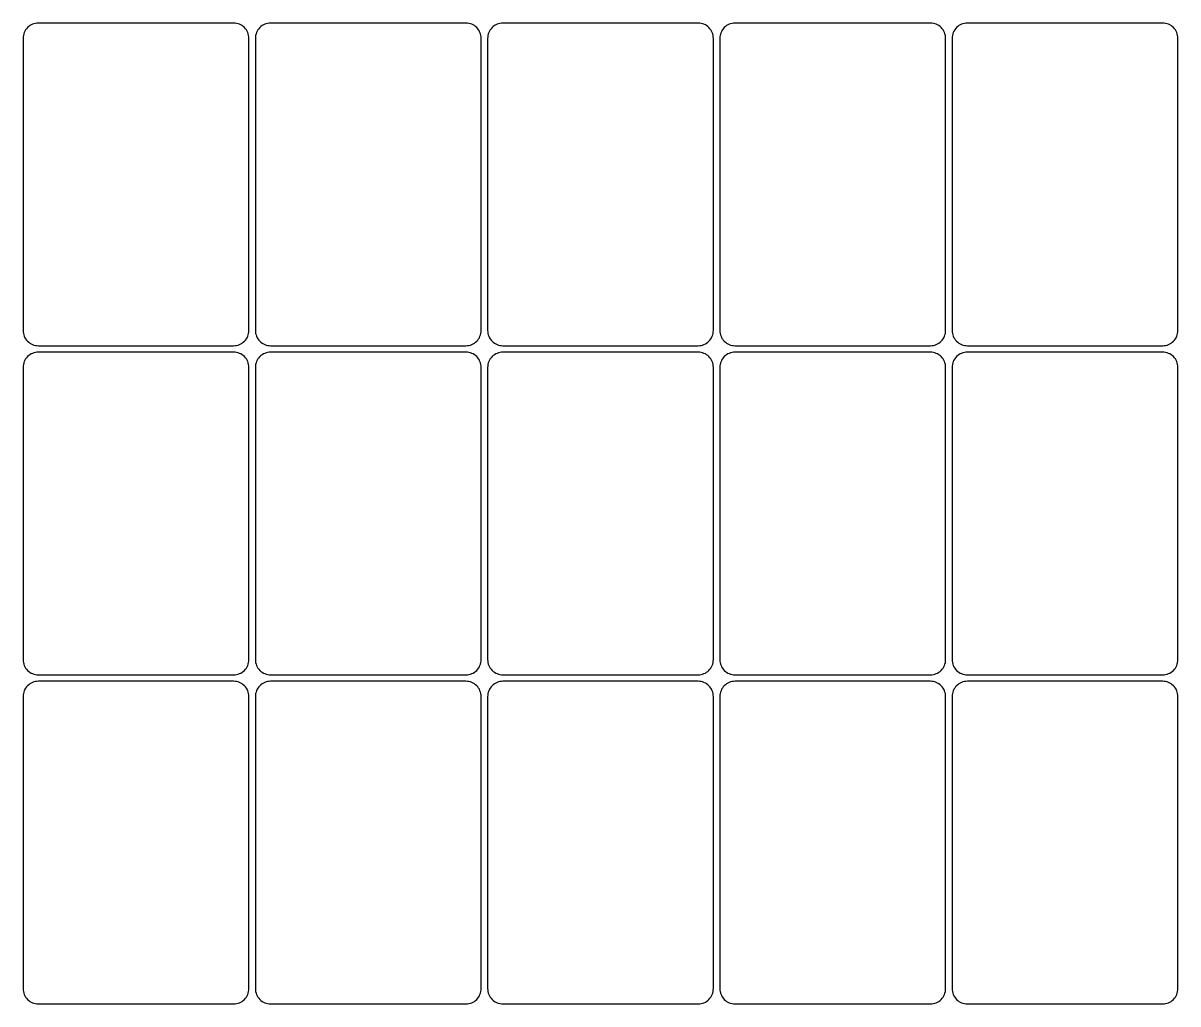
# Model space of a CAD drawing. Header units: inches. Extents: x 1.03 to 9.98, y -8.05 to -0.45.
import ezdxf

# ---------------------------------------------------------------- set-up
doc = ezdxf.new("R2010")
doc.units = ezdxf.units.IN

msp = doc.modelspace()

# ---------------------------------------------------------------- linework, layer by layer
for points in [[(2.6586, -2.95, 0.414214), (2.7767, -2.8319), (2.7767, -0.5681, 0.414214), (2.6586, -0.45), (1.1448, -0.45, 0.414214), (1.0267, -0.5681), (1.0267, -2.8319, 0.414214), (1.1448, -2.95)], [(4.4586, -2.95, 0.414214), (4.5767, -2.8319), (4.5767, -0.5681, 0.414214), (4.4586, -0.45), (2.9448, -0.45, 0.414214), (2.8267, -0.5681), (2.8267, -2.8319, 0.414214), (2.9448, -2.95)], [(6.2586, -2.95, 0.414214), (6.3767, -2.8319), (6.3767, -0.5681, 0.414214), (6.2586, -0.45), (4.7448, -0.45, 0.414214), (4.6267, -0.5681), (4.6267, -2.8319, 0.414214), (4.7448, -2.95)], [(8.0586, -2.95, 0.414214), (8.1767, -2.8319), (8.1767, -0.5681, 0.414214), (8.0586, -0.45), (6.5448, -0.45, 0.414214), (6.4267, -0.5681), (6.4267, -2.8319, 0.414214), (6.5448, -2.95)], [(9.8586, -2.95, 0.414214), (9.9767, -2.8319), (9.9767, -0.5681, 0.414214), (9.8586, -0.45), (8.3448, -0.45, 0.414214), (8.2267, -0.5681), (8.2267, -2.8319, 0.414214), (8.3448, -2.95)], [(2.6586, -5.5, 0.414214), (2.7767, -5.3819), (2.7767, -3.1181, 0.414214), (2.6586, -3), (1.1448, -3, 0.414214), (1.0267, -3.1181), (1.0267, -5.3819, 0.414214), (1.1448, -5.5)], [(4.4586, -5.5, 0.414214), (4.5767, -5.3819), (4.5767, -3.1181, 0.414214), (4.4586, -3), (2.9448, -3, 0.414214), (2.8267, -3.1181), (2.8267, -5.3819, 0.414214), (2.9448, -5.5)], [(6.2586, -5.5, 0.414214), (6.3767, -5.3819), (6.3767, -3.1181, 0.414214), (6.2586, -3), (4.7448, -3, 0.414214), (4.6267, -3.1181), (4.6267, -5.3819, 0.414214), (4.7448, -5.5)], [(8.0586, -5.5, 0.414214), (8.1767, -5.3819), (8.1767, -3.1181, 0.414214), (8.0586, -3), (6.5448, -3, 0.414214), (6.4267, -3.1181), (6.4267, -5.3819, 0.414214), (6.5448, -5.5)], [(9.8586, -5.5, 0.414214), (9.9767, -5.3819), (9.9767, -3.1181, 0.414214), (9.8586, -3), (8.3448, -3, 0.414214), (8.2267, -3.1181), (8.2267, -5.3819, 0.414214), (8.3448, -5.5)], [(2.6586, -8.05, 0.414214), (2.7767, -7.9319), (2.7767, -5.6681, 0.414214), (2.6586, -5.55), (1.1448, -5.55, 0.414214), (1.0267, -5.6681), (1.0267, -7.9319, 0.414214), (1.1448, -8.05)], [(4.4586, -8.05, 0.414214), (4.5767, -7.9319), (4.5767, -5.6681, 0.414214), (4.4586, -5.55), (2.9448, -5.55, 0.414214), (2.8267, -5.6681), (2.8267, -7.9319, 0.414214), (2.9448, -8.05)], [(6.2586, -8.05, 0.414214), (6.3767, -7.9319), (6.3767, -5.6681, 0.414214), (6.2586, -5.55), (4.7448, -5.55, 0.414214), (4.6267, -5.6681), (4.6267, -7.9319, 0.414214), (4.7448, -8.05)], [(8.0586, -8.05, 0.414214), (8.1767, -7.9319), (8.1767, -5.6681, 0.414214), (8.0586, -5.55), (6.5448, -5.55, 0.414214), (6.4267, -5.6681), (6.4267, -7.9319, 0.414214), (6.5448, -8.05)], [(9.8586, -8.05, 0.414214), (9.9767, -7.9319), (9.9767, -5.6681, 0.414214), (9.8586, -5.55), (8.3448, -5.55, 0.414214), (8.2267, -5.6681), (8.2267, -7.9319, 0.414214), (8.3448, -8.05)]]:
    msp.add_lwpolyline(points, format="xyb", close=True)

doc.saveas('drawing.dxf')
